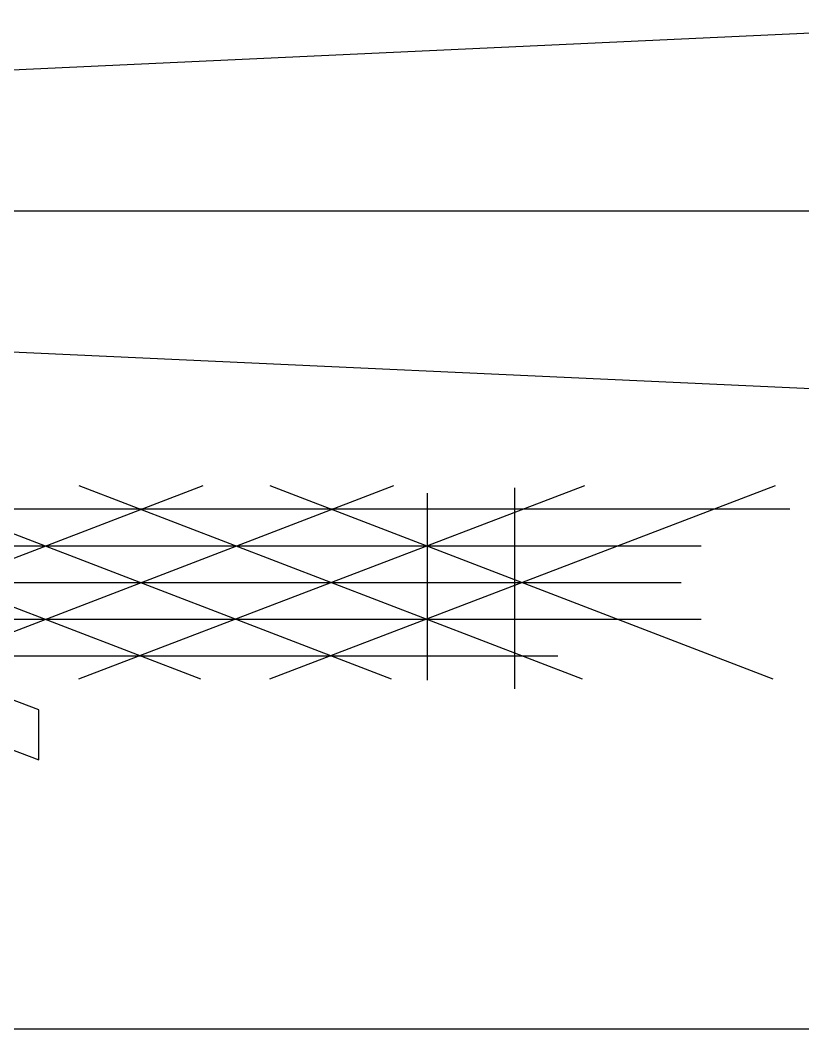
# Model space of a CAD drawing. Extents: x 296 to 1497, y 3 to 304.
# Drawn here: x 1324.5 to 1428.7, y 3.1 to 137.4 of the extents above; entities that cross this region are included whole.
import ezdxf

# ---------------------------------------------------------------- set-up
doc = ezdxf.new("R2010")
doc.units = 0
doc.layers.add('FLAT_PANELS', color=1, linetype='CONTINUOUS')
doc.layers.add('HELP_LINES', color=3, linetype='CONTINUOUS')

msp = doc.modelspace()

# ---------------------------------------------------------------- linework, layer by layer
at = {"layer": 'FLAT_PANELS'}
for p, q in [((1225.38, 126.28), (1466.68, 137.4)), ((1225.38, 112), (1466.68, 112)), ((1466.68, 86.6), (1225.38, 97.71))]:
    msp.add_line(p, q, dxfattribs=at)
at = {"layer": 'FLAT_PANELS', "color": 1}
for p, q in [((1281.51, 75.42), (1348.47, 49.71)), ((1281.86, 49.71), (1348.83, 75.42)), ((1306.91, 75.42), (1373.87, 49.71)), ((1307.26, 49.71), (1374.23, 75.42)), ((1332.31, 75.42), (1399.27, 49.71)), ((1332.31, 49.71), (1399.63, 75.42)), ((1357.71, 49.71), (1425.03, 75.42)), ((1357.71, 75.42), (1424.67, 49.71)), ((1378.67, 74.43), (1378.67, 49.52)), ((1390.31, 48.37), (1390.31, 75.14)), ((1236.67, 72.32), (1426.94, 72.32)), ((1415.15, 67.38), (1245.32, 67.38)), ((1252.43, 62.57), (1412.47, 62.5)), ((1245.32, 57.63), (1415.15, 57.63)), ((1259.96, 52.75), (1396.07, 52.75)), ((1326.98, 45.55), (1314.28, 50.37)), ((1326.98, 38.91), (1326.98, 45.55)), ((1314.28, 43.73), (1326.98, 38.91))]:
    msp.add_line(p, q, dxfattribs=at)
at = {"layer": 'HELP_LINES'}
msp.add_line((896.91, 3.09), (1496.91, 3.09), dxfattribs=at)

doc.saveas('drawing.dxf')
